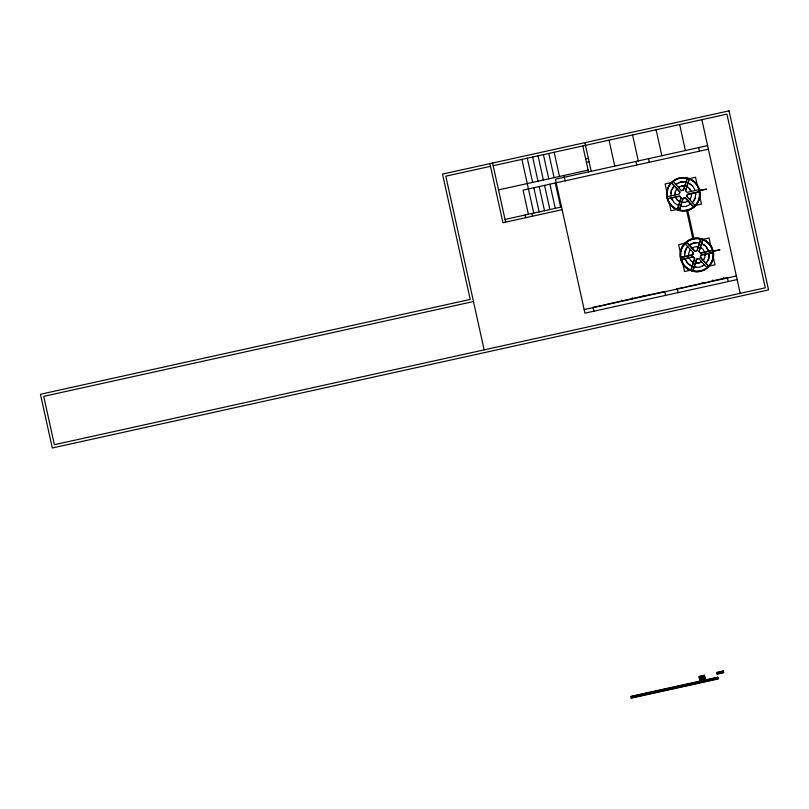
<?xml version="1.0" encoding="UTF-8"?>
<svg xmlns="http://www.w3.org/2000/svg" width="809" height="809" viewBox="0 0 809 809"><rect width="100%" height="100%" fill="white"/><g stroke="black" fill="none" stroke-linecap="round" stroke-linejoin="round"><path stroke-width="1.21" d="M670.863 193.664L671.43 190.449L674.261 185.767M675.151 195.009L675.333 191.693L676.961 188.871M675.05 193.847L675.424 191.723M684.596 256.645L684.869 251.154L687.731 246.421M684.404 254.39L686.345 248.232M688.58 255.664L688.864 252.418L690.492 249.597M677.507 209.025L681.178 197.699L677.608 209.046M681.38 190.499L683.504 190.034L687.053 178.759M687.144 178.809L683.494 190.135M679.489 209.632L683.059 198.296L685.263 197.811L693.273 206.588M685.516 190.772L689.025 179.406M679.57 209.683L683.13 198.407L685.243 197.942L693.212 206.669M689.126 179.416L685.567 190.691L687.063 192.38L698.551 189.751M691.038 269.761L694.597 258.486L693.131 256.888L681.613 259.426L693.202 256.766L694.719 258.435L691.139 269.771M686.952 242.498L694.921 251.225L697.034 250.76L700.594 239.494M700.675 239.535L697.034 250.861M693.02 270.368L696.6 259.032L698.794 258.546L706.753 267.405M702.556 240.131L698.986 251.468L700.594 253.116L712.092 250.477L700.503 253.136L699.097 251.417L702.657 240.152M693.111 270.418L696.66 259.143L698.733 258.587M679.418 192.987L679.853 191.885M692.433 202.746L695.194 197.993M693.91 200.996L695.295 198.023L695.669 192.603M700.301 257.161L701.029 255.138L712.557 252.6L700.928 255.068L700.311 257.292L708.269 265.989M707.359 261.671L708.735 258.718L709.109 253.257M674.19 185.696L671.339 190.418L671.055 195.92M676.334 189.761L677.093 188.861M686.78 196.557L687.498 194.413L699.027 191.864M689.541 199.58L690.289 198.68M689.673 199.58L691.301 196.759L691.584 193.513M689.875 250.487L690.623 249.597M693.384 252.62L692.777 254.845L681.178 257.404L692.666 254.764L693.404 252.752L685.354 243.964M703.072 260.306L703.83 259.416M703.203 260.306L704.831 257.484L705.124 254.238M705.974 263.481L708.826 258.749L709.21 253.338M695.598 182.976L695.669 182.905A16.706 16.706 0 0 1 699.188 199.257A16.645 16.645 0 0 1 686.912 210.512L686.932 210.603A16.746 16.746 0 0 0 699.279 199.287L699.188 199.257M684.495 266.272L684.566 266.201A16.645 16.645 0 0 0 700.442 271.237L700.463 271.339A16.746 16.746 0 0 1 680.905 249.951L680.875 249.89A16.736 16.736 0 0 1 709.21 243.63A16.807 16.807 0 0 1 700.422 271.369M709.2 243.63L709.129 243.701A16.635 16.635 0 0 0 680.966 249.91M675.727 184.31L680.602 181.934L686.123 182.055M675.717 184.432L680.622 182.035L683.868 181.752M678.559 187.405L681.502 186.03L684.829 186.141M678.539 187.536L679.499 186.859M681.795 202.301L685.122 202.412L688.085 200.915M687.175 201.663L688.075 201.037M690.916 204.01L686.022 206.507L680.511 206.386M689.248 245.167L694.142 242.66L699.654 242.781M692.089 248.13L695.042 246.765L698.298 246.765M692.079 248.262L693.03 247.594M694.961 251.316L686.892 242.579M701.625 261.641L698.632 263.046L695.336 263.026M701.605 261.772L698.663 263.147L695.406 263.137M702.596 266.03L704.447 264.735M704.437 264.867L699.563 267.243L694.041 267.122M682.432 190.226L681.37 190.631L673.412 181.772M691.098 243.873L697.398 242.478M490.203 166.381L445.81 176.18L484.146 349.862M493.177 165.724L726.937 114.14L765.274 287.822L54.395 444.707L43.726 396.359L473.477 301.524M585.655 158.928L588.345 158.331M586.404 162.285L589.083 161.689M498.506 189.903L588.133 170.123M707.602 145.63L555.399 179.224L584.958 313.164L737.161 279.57M708.391 149.21L523.059 190.115L528.398 214.284M505.028 219.441L561.527 206.973M672.39 182.349L665.089 183.956L666.97 192.502M688.226 178.85L695.528 177.242L697.429 185.858M562.113 209.662L502.935 222.718L489.9 163.63M667.607 196.577L679.236 194.109L679.782 191.966L671.814 183.238M698.976 190.337L706.459 189.134L699.188 190.732M668.072 198.599L679.691 196.112M698.986 191.773L687.387 194.332L686.76 196.425L694.81 205.203M668.072 198.701L679.6 196.152L681.067 197.76L680.298 196.981M678.326 209.207L671.015 210.815L669.134 202.27M694.152 205.708L701.454 204.101L699.279 194.251M685.931 243.074L678.62 244.692L680.784 254.461M701.757 239.585L709.068 237.977L710.969 246.593M712.517 251.063L719.99 249.86L712.719 251.468M691.857 269.933L684.556 271.551L682.129 260.559M707.683 266.444L714.994 264.836L713.093 256.21M592.704 307.42L605.658 304.831M606.669 304.346L616.337 302.212M617.398 301.868L627.086 299.836M628.158 299.603L631.384 298.885M632.436 298.551L642.103 296.418M643.175 296.175L652.853 294.041M653.945 293.91L664.685 291.533M676.506 288.934L686.234 287.053M687.245 286.558L696.974 284.687M697.995 284.192L701.221 283.474M702.293 283.241L707.723 282.311M708.735 281.815L722.68 278.63M723.752 278.397L726.998 277.79M584.169 309.574L736.372 275.99M699.107 676.789L704.457 675.505M716.764 672.754L723.367 671.298M699.279 677.578L704.649 676.395M699.32 677.77L704.69 676.587M717.007 673.826L723.6 672.37M699.522 678.67L704.892 677.487M699.563 678.862L704.932 677.669M702.92 678.761L705.064 678.286M699.734 679.651L705.104 678.468M630.98 696.711L717.826 677.548M631.222 697.783L718.058 678.62M681.532 186.131L683.676 185.939M682.948 202.503L685.102 202.321M680.541 206.295L682.766 206.689M697.216 246.674L698.369 246.876M694.071 267.031L696.296 267.425M688.085 182.692L692.585 185.736L695.244 190.58M687.963 182.743L692.504 185.797M687.822 187.152L686.831 186.687L689.49 188.558L691.119 191.389M675.515 197.052L677.133 199.884L679.924 201.704M678.812 201.289L679.803 201.754M678.66 205.698L674.049 202.705L671.389 197.861M701.504 243.469L706.115 246.462L708.775 251.306M700.361 247.423L703.031 249.293L704.588 252.236M700.24 247.473L701.302 247.969M692.403 261.934L693.455 262.429M693.333 262.49L690.674 260.609L689.106 257.666M692.201 266.434L687.66 263.37L685.021 258.577M692.079 266.485L687.579 263.441L684.92 258.597M703.547 244.429L706.045 246.533L708.684 251.336M671.895 183.178L679.914 191.955M700.382 257.211L708.35 265.939M689.42 188.628L691.058 191.5M677.214 199.813L675.576 196.941M671.48 197.841L672.259 199.975M701.868 119.671L740.205 293.354M698.652 147.612L699.441 151.192M727.412 277.962L728.211 281.542M723.58 277.598L723.833 278.751M679.671 124.566L685.395 150.535M712.84 279.975L713.093 281.127M687.539 209.541L694.001 238.827M686.467 209.774L692.929 239.06M702.091 282.341L702.343 283.494M656.119 129.764L661.853 155.732M648.515 158.675L649.303 162.255M677.275 289.025L678.073 292.615M632.577 134.961L638.301 160.92M635.975 161.436L636.764 165.016M664.745 291.796L665.534 295.376M609.025 140.159L614.759 166.118M643.003 295.386L643.256 296.539M632.264 297.752L632.517 298.905M621.514 300.129L621.767 301.282M584.887 142.667L591.207 171.316M582.793 145.944L588.608 172.266M563.954 175.452L565.147 180.832M593.118 307.602L593.907 311.182M554.145 152.274L559.484 176.443M548.775 153.457L554.104 177.626M555.298 182.996L560.627 207.175M543.405 154.64L548.735 178.809M549.918 184.189L555.257 208.358M538.025 155.824L543.365 180.002M544.548 185.372L549.887 209.541M532.656 157.017L537.995 181.186M539.178 186.555L544.518 210.734M527.286 158.2L532.625 182.369M533.809 187.739L539.138 211.918M521.916 159.383L533.768 213.101M531.887 213.515L532.484 216.205M525.172 215.002L525.769 217.682M492.58 163.044L505.625 222.131M705.013 254.157L705.114 255.32M695.568 192.532L695.76 194.787M691.483 193.432L691.584 194.595M688.58 254.582L688.681 255.745M686.932 210.613A16.746 16.746 0 0 1 667.85 200.632A16.746 16.746 0 0 1 674.362 180.124A16.746 16.746 0 0 1 695.7 182.976M729.03 110.853L442.533 174.087L470.201 299.431L40.45 394.266L52.302 447.984L768.55 289.915L729.03 110.853M723.286 670.934L716.683 672.39L717.087 674.18L723.681 672.724L723.286 670.934M704.396 675.242L699.027 676.425L699.815 680.015L705.185 678.822L704.396 675.242M717.745 677.184L630.899 696.357L631.293 698.147L718.139 678.973L717.745 677.184M674.393 208.176A16.564 16.564 0 0 0 699.856 194.969A16.564 16.564 0 0 0 675.687 179.517A16.564 16.564 0 0 0 674.393 208.176M674.564 207.913A16.241 16.241 0 0 0 699.542 194.949A16.241 16.241 0 0 0 675.839 179.8A16.241 16.241 0 0 0 674.564 207.913M687.933 268.912A16.564 16.564 0 0 0 713.396 255.695A16.564 16.564 0 0 0 689.228 240.253A16.564 16.564 0 0 0 687.933 268.912M688.105 268.639A16.241 16.241 0 0 0 713.083 255.684A16.241 16.241 0 0 0 689.369 240.536A16.241 16.241 0 0 0 688.105 268.639"/></g></svg>
